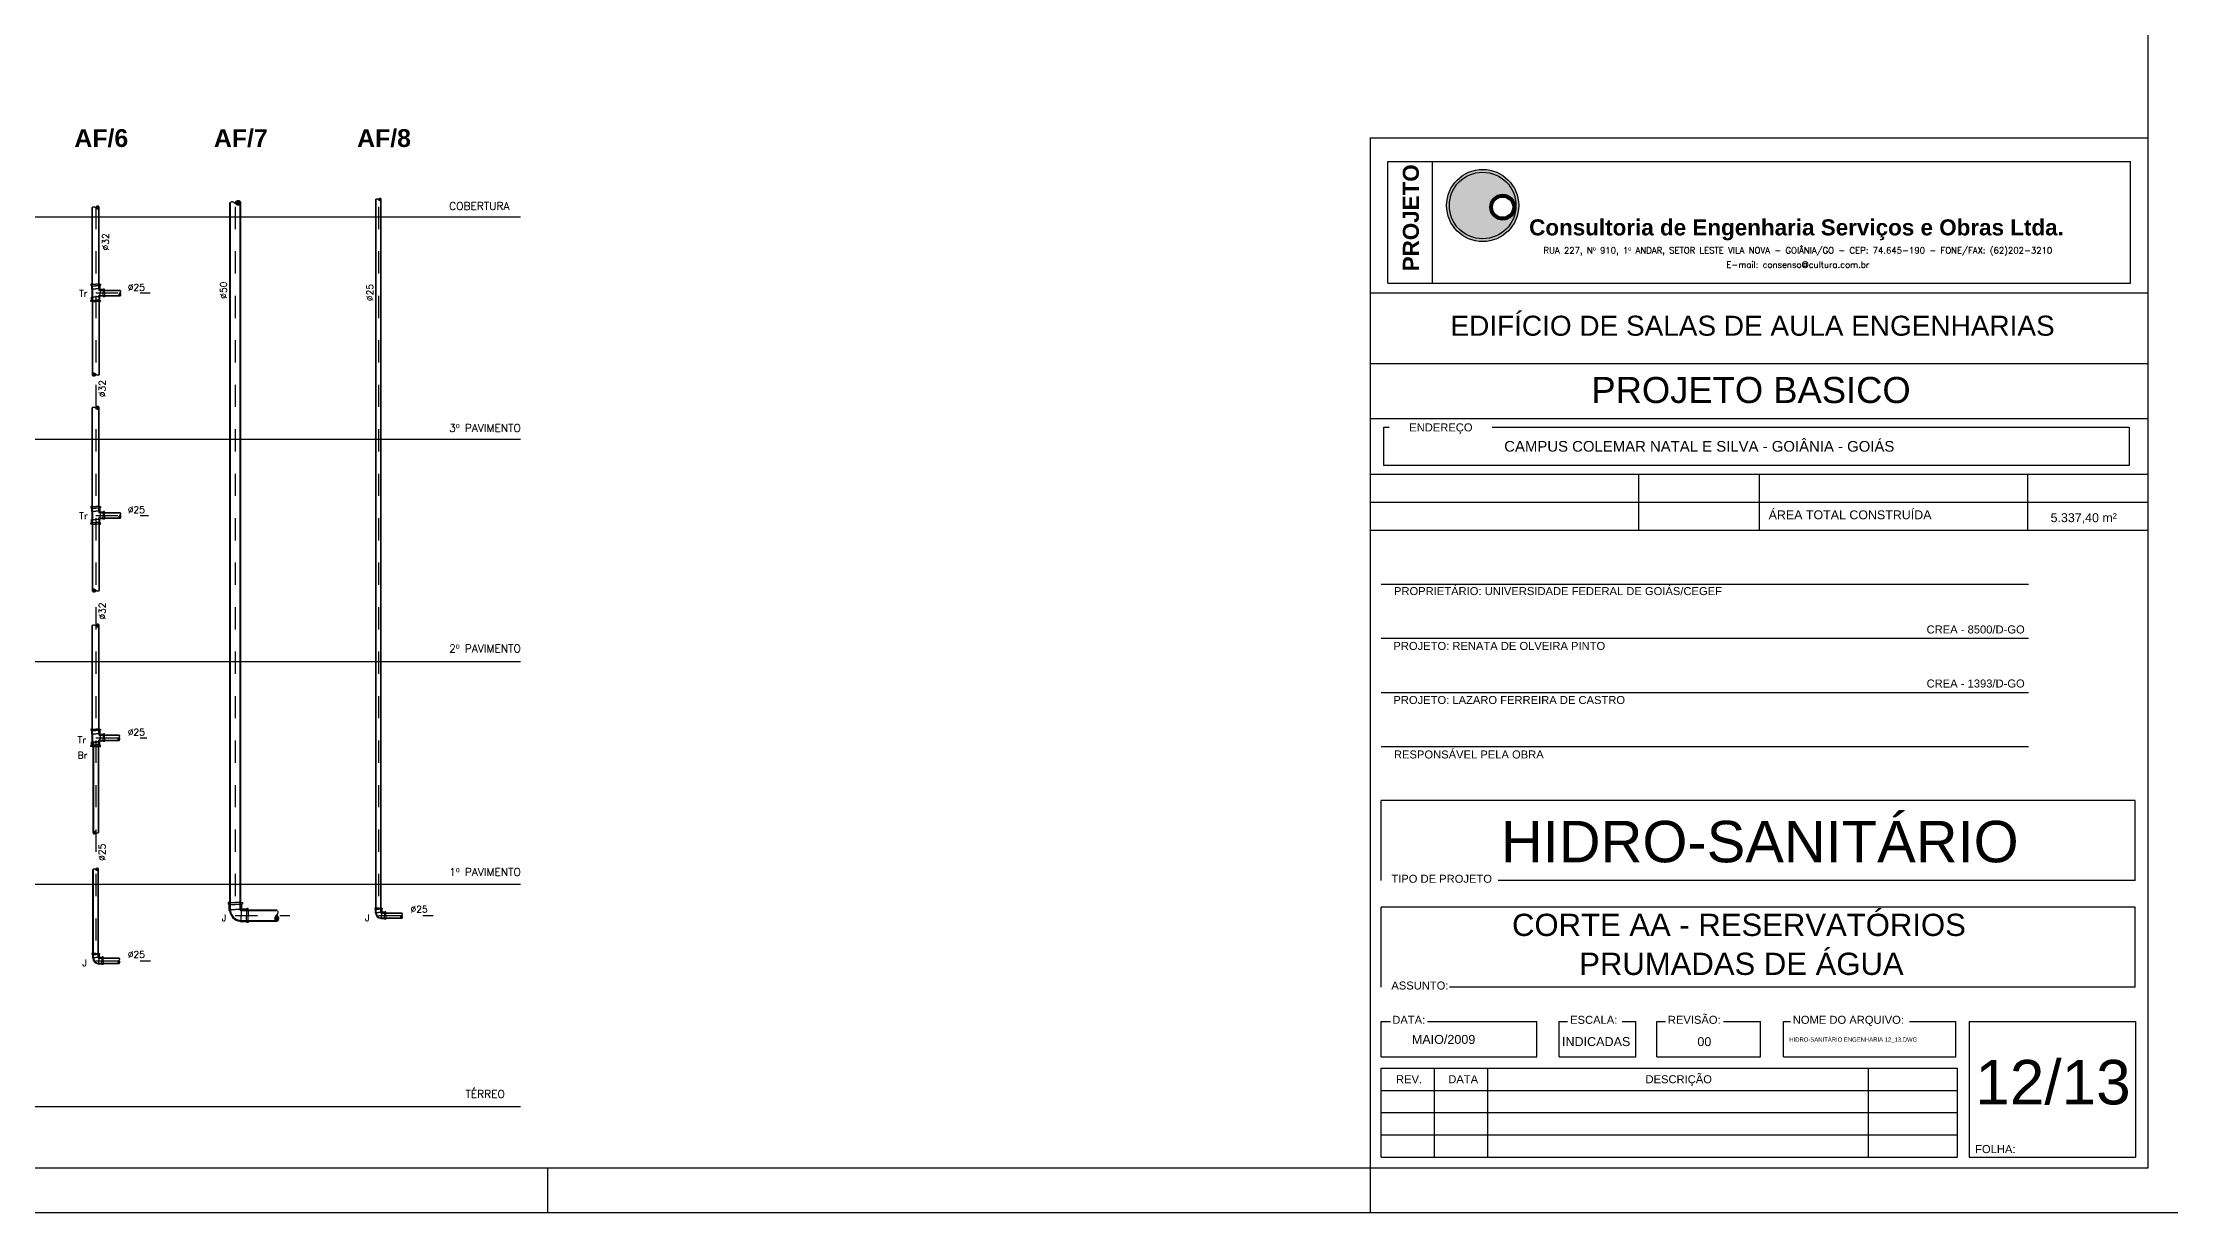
# Model space of a CAD drawing. Header units: millimetres. Extents: x -2485 to 3289, y -257 to 1952.
# Drawn here: x 23.57 to 33.14, y 0 to 5.26 of the extents above; entities that cross this region are included whole.
import ezdxf
from ezdxf.enums import TextEntityAlignment as Align

# ---------------------------------------------------------------- set-up
doc = ezdxf.new("R2010")
doc.units = ezdxf.units.MM
doc.header["$LTSCALE"] = 0.3
doc.linetypes.add('HID', pattern=[0.37, 0.07, -0.1, 0.03, -0.1, 0.07])
for name, color, linetype in [('AF', 4, 'Continuous'), ('AUX', 2, 'Continuous'), ('CAR_COLOR12', 20, 'Continuous'), ('CAR_TEXTO_01', 7, 'Continuous'), ('CAR_TEXTO_02', 2, 'Continuous'), ('CARIMBO', 4, 'Continuous'), ('TEX', 11, 'Continuous'), ('TEXTO', 3, 'Continuous'), ('TUB', 1, 'Continuous'), ('VISTAS', 1, 'Continuous')]:
    doc.layers.add(name, color=color, linetype=linetype)
doc.layers.add('IMPLANTAÇÃO  ÁGUA PLUVIAL', color=6, linetype='HID', lineweight=15)
doc.styles.add('ARIAL', font='ARIAL.TTF', dxfattribs={"height": 0.12})
doc.styles.add('CAIXA', font='swiss.ttf')
doc.styles.add('ROMANS', font='romans.shx', dxfattribs={"height": 0.03})
doc.styles.add('SANSSERIFBOLD', font='sasb____.pfb')

# ---------------------------------------------------------------- blocks, each defined once
blk = doc.blocks.new('j90a25')
at = {"layer": 'AF', "color": 3}
for p, q in [((0.0114, 0.0133), (0.0132, 0.015)), ((0.0142, 0.0108), (0.0125, 0.0108)), ((0.0277, 0.015), (0.0132, 0.015)), ((0.0142, 0.0125), (0.0332, 0.0125)), ((0.0142, 0.0125), (0.0142, 0.0108)), ((0.0142, 0.0108), (0.0142, 0)), ((0.0142, -0.0108), (0.0142, 0)), ((0.0277, 0.015), (0.0297, 0.017)), ((0.0277, 0.0125), (0.0277, 0)), ((0.0277, -0.0125), (0.0277, 0)), ((0.0332, 0.017), (0.0297, 0.017)), ((0.0332, 0.0125), (0.0332, 0.017)), ((0.0332, 0), (0.0332, 0.0125)), ((0.0332, 0), (0.0332, -0.0125)), ((-0.015, -0.0277), (-0.017, -0.0297)), ((-0.017, -0.0332), (-0.017, -0.0297)), ((-0.0125, -0.0332), (-0.017, -0.0332)), ((-0.0133, -0.0114), (-0.015, -0.0132)), ((-0.015, -0.0277), (-0.015, -0.0132)), ((-0.0125, -0.0142), (-0.0125, -0.0332)), ((-0.0125, -0.0142), (-0.0108, -0.0142)), ((-0.0125, -0.0277), (0, -0.0277)), ((0, -0.0332), (-0.0125, -0.0332)), ((-0.0108, -0.0142), (-0.0108, -0.0125)), ((-0.0108, -0.0142), (0, -0.0142)), ((0.0108, -0.0142), (0, -0.0142)), ((0.0125, -0.0277), (0, -0.0277)), ((0, -0.0332), (0.0125, -0.0332)), ((0.0142, -0.0108), (0.0108, -0.0108)), ((0.0108, -0.0142), (0.0108, -0.0108)), ((0.0125, -0.0142), (0.0108, -0.0142)), ((0.0125, -0.0142), (0.0125, -0.0332)), ((0.0125, -0.0332), (0.017, -0.0332)), ((0.0142, -0.0125), (0.0142, -0.0108)), ((0.0142, -0.0125), (0.0332, -0.0125)), ((0.0277, -0.015), (0.015, -0.015)), ((0.015, -0.0277), (0.015, -0.015)), ((0.015, -0.0277), (0.017, -0.0297)), ((0.017, -0.0332), (0.017, -0.0297)), ((0.0277, -0.015), (0.0297, -0.017)), ((0.0332, -0.017), (0.0297, -0.017)), ((0.0332, -0.0125), (0.0332, -0.017))]:
    blk.add_line(p, q, dxfattribs=at)
at = {"layer": 'AF', "color": 3, "const_width": 0.0005}
blk.add_lwpolyline([(0.0332, 0.017), (0.0332, 0.017), (0.0332, 0.017), (0.0332, 0.017)], dxfattribs=at)
blk.add_lwpolyline([(0.0332, 0.017), (0.0332, 0.017), (0.0332, 0.017), (0.0332, 0.017)], dxfattribs=at)
at = {"layer": 'AF', "color": 3}
for radius, start, end in [(0.0258, 92.33593, 177.66407), (0.0233, 90, 180)]:
    blk.add_arc((0.0125, -0.0125), radius, start, end, dxfattribs=at)
blk = doc.blocks.new('BA25')
at = {"layer": 'AF', "color": 7}
for p, q in [((-0.0038, -0.0051), (0.0017, 0.0004)), ((-0.0006, 0.0002), (-0.0011, -0.0004)), ((-0.0002, 0.0007), (-0.0006, 0.0002)), ((0.0002, 0.0011), (-0.0002, 0.0007)), ((0.0006, 0.0016), (0.0002, 0.0011)), ((0.0003, 0.0125), (0.0014, 0.0113)), ((0.0021, 0), (0.0005, 0.0015)), ((0.001, 0.0021), (0.0006, 0.0016)), ((0.0014, 0.0025), (0.001, 0.0021)), ((0.0014, 0.0113), (0.0022, 0.0103)), ((0.0017, 0.0029), (0.0014, 0.0025)), ((0.002, 0.0033), (0.0017, 0.0029)), ((0.0022, 0.0038), (0.002, 0.0033)), ((0.0033, -0.0014), (0.0021, 0)), ((0.0022, 0.0103), (0.0028, 0.0093)), ((0.0025, 0.0042), (0.0022, 0.0038)), ((0.0027, 0.0047), (0.0025, 0.0042)), ((0.0029, 0.0052), (0.0027, 0.0047)), ((0.0028, 0.0093), (0.0031, 0.0084)), ((0.0031, 0.0057), (0.0029, 0.0052)), ((0.0031, 0.0084), (0.0033, 0.0077)), ((0.0032, 0.0063), (0.0031, 0.0057)), ((0.0033, 0.0069), (0.0032, 0.0063)), ((0.0033, 0.0077), (0.0033, 0.0069)), ((-0.004, -0.0066), (-0.0041, -0.0072)), ((-0.0041, -0.0072), (-0.004, -0.0078)), ((-0.004, -0.0079), (0.0029, -0.001)), ((-0.0039, -0.0055), (-0.004, -0.0061)), ((-0.004, -0.0061), (-0.004, -0.0066)), ((-0.004, -0.0078), (-0.004, -0.0083)), ((-0.004, -0.0083), (-0.0039, -0.0089)), ((-0.0037, -0.005), (-0.0039, -0.0055)), ((-0.0039, -0.0089), (-0.0037, -0.0094)), ((-0.0036, -0.0045), (-0.0037, -0.005)), ((-0.0037, -0.0094), (-0.0035, -0.0099)), ((-0.0034, -0.004), (-0.0036, -0.0045)), ((-0.0035, -0.0099), (-0.0032, -0.0104)), ((-0.0034, -0.01), (0.004, -0.0025)), ((-0.0031, -0.0034), (-0.0034, -0.004)), ((-0.0032, -0.0104), (-0.0029, -0.0108)), ((-0.0029, -0.0029), (-0.0031, -0.0034)), ((-0.0026, -0.0024), (-0.0029, -0.0029)), ((-0.0029, -0.0108), (-0.0025, -0.0112)), ((-0.0022, -0.0019), (-0.0026, -0.0024)), ((-0.0025, -0.0112), (-0.0021, -0.0116)), ((-0.0023, -0.0114), (0.0048, -0.0044)), ((-0.0019, -0.0014), (-0.0022, -0.0019)), ((-0.0021, -0.0116), (-0.0017, -0.0119)), ((-0.0015, -0.0009), (-0.0019, -0.0014)), ((-0.0017, -0.0119), (-0.0012, -0.0121)), ((-0.0011, -0.0004), (-0.0015, -0.0009)), ((-0.0012, -0.0121), (-0.0007, -0.0123)), ((-0.0007, -0.0123), (-0.0002, -0.0124)), ((-0.0006, -0.0123), (0.0051, -0.0067)), ((-0.0002, -0.0124), (0.0003, -0.0125)), ((0.0003, -0.0125), (0.0007, -0.0125)), ((0.0007, -0.0125), (0.0012, -0.0124)), ((0.0012, -0.0124), (0.0016, -0.0123)), ((0.0016, -0.0123), (0.002, -0.0121)), ((0.002, -0.0121), (0.0024, -0.0119)), ((0.0024, -0.0119), (0.0028, -0.0117)), ((0.0028, -0.0117), (0.0032, -0.0114)), ((0.0032, -0.0114), (0.0035, -0.0111)), ((0.0041, -0.0027), (0.0033, -0.0014)), ((0.0035, -0.0111), (0.0037, -0.0108)), ((0.0037, -0.0108), (0.004, -0.0105)), ((0.004, -0.0105), (0.0042, -0.0102)), ((0.0047, -0.0039), (0.0041, -0.0027)), ((0.0042, -0.0102), (0.0044, -0.0098)), ((0.0044, -0.0098), (0.0046, -0.0093)), ((0.0046, -0.0093), (0.0048, -0.0088)), ((0.005, -0.0049), (0.0047, -0.0039)), ((0.0048, -0.0088), (0.0049, -0.0082)), ((0.0049, -0.0082), (0.005, -0.0075)), ((0.0051, -0.0059), (0.005, -0.0049)), ((0.005, -0.0075), (0.0051, -0.0068)), ((0.0051, -0.0068), (0.0051, -0.0059))]:
    blk.add_line(p, q, dxfattribs=at)
blk = doc.blocks.new('ba25t')
at = {"layer": 'AF', "color": 3}
for p, q in [((0, 0.0125), (0.0883, 0.0125)), ((0, 0.0108), (0.0883, 0.0108)), ((0, -0.0108), (0.0883, -0.0108)), ((0, -0.0125), (0.0883, -0.0125))]:
    blk.add_line(p, q, dxfattribs=at)
at = {"layer": 'AF'}
blk.add_blockref('BA25', (0.0883, 0), dxfattribs=at)
blk = doc.blocks.new('25')
at = {"layer": 'TEX', "color": 9, "style": 'ROMANS'}
blk.add_text('%%c25', height=0.03, dxfattribs=at).set_placement((0, 0))
blk = doc.blocks.new('t32x25')
at = {"layer": 'AF', "color": 3}
for p, q in [((-0.0215, 0.0391), (-0.0215, 0.0344)), ((-0.016, 0.0391), (-0.0215, 0.0391)), ((-0.019, 0.0319), (-0.0215, 0.0344)), ((-0.019, 0.0319), (-0.019, 0.019)), ((-0.0168, 0.0168), (-0.019, 0.019)), ((-0.0168, -0.0168), (-0.0168, 0.0168)), ((-0.0168, 0.0139), (-0.0168, 0)), ((-0.016, 0.0181), (-0.016, 0.0391)), ((-0.016, 0.0391), (0, 0.0391)), ((-0.016, 0.0319), (0, 0.0319)), ((-0.016, 0.0181), (-0.0139, 0.0181)), ((-0.0139, 0.0181), (-0.0139, -0.0181)), ((-0.0139, 0.0181), (0, 0.0181)), ((0.016, 0.0391), (0, 0.0391)), ((0.016, 0.0319), (0, 0.0319)), ((0.0139, 0.0181), (0, 0.0181)), ((0.0139, 0.0181), (0.0139, 0.0108)), ((0.016, 0.0181), (0.0139, 0.0181)), ((0.0201, 0.0108), (0.0139, 0.0108)), ((0.016, 0.0391), (0.0215, 0.0391)), ((0.016, 0.0181), (0.016, 0.0391)), ((0.019, 0.0319), (0.0215, 0.0344)), ((0.019, 0.0319), (0.019, 0.015)), ((0.0336, 0.015), (0.019, 0.015)), ((0.0201, 0.0125), (0.0201, 0)), ((0.0201, 0.0125), (0.0391, 0.0125)), ((0.0215, 0.0391), (0.0215, 0.0344)), ((0.0336, 0.015), (0.0356, 0.017)), ((0.0336, 0.0125), (0.0336, 0)), ((0.0391, 0.017), (0.0356, 0.017)), ((0.0391, 0.0125), (0.0391, 0.017)), ((0.0391, 0), (0.0391, 0.0125)), ((-0.019, -0.0319), (-0.0215, -0.0344)), ((-0.0215, -0.0391), (-0.0215, -0.0344)), ((-0.016, -0.0391), (-0.0215, -0.0391)), ((-0.0168, -0.0168), (-0.019, -0.019)), ((-0.019, -0.0319), (-0.019, -0.019)), ((-0.016, -0.0181), (-0.016, -0.0391)), ((-0.016, -0.0181), (-0.0139, -0.0181)), ((-0.016, -0.0319), (0, -0.0319)), ((-0.016, -0.0391), (0, -0.0391)), ((-0.0139, -0.0181), (0, -0.0181)), ((0.0139, -0.0181), (0, -0.0181)), ((0.016, -0.0319), (0, -0.0319)), ((0.016, -0.0391), (0, -0.0391)), ((0.0201, -0.0108), (0.0139, -0.0108)), ((0.0139, -0.0181), (0.0139, -0.0108)), ((0.016, -0.0181), (0.0139, -0.0181)), ((0.016, -0.0181), (0.016, -0.0391)), ((0.016, -0.0391), (0.0215, -0.0391)), ((0.0336, -0.015), (0.019, -0.015)), ((0.019, -0.0319), (0.019, -0.015)), ((0.019, -0.0319), (0.0215, -0.0344)), ((0.0201, -0.0125), (0.0201, 0)), ((0.0201, -0.0125), (0.0391, -0.0125)), ((0.0215, -0.0391), (0.0215, -0.0344)), ((0.0336, -0.0125), (0.0336, 0)), ((0.0336, -0.015), (0.0356, -0.017)), ((0.0391, -0.017), (0.0356, -0.017)), ((0.0391, 0), (0.0391, -0.0125)), ((0.0391, -0.0125), (0.0391, -0.017))]:
    blk.add_line(p, q, dxfattribs=at)
blk = doc.blocks.new('BR32X25')
at = {"layer": 'AF', "color": 3}
for p, q in [((0, 0.0108), (0, 0.016)), ((0.021, 0.016), (0, 0.016)), ((0, 0.0125), (0, 0)), ((0.0017, 0.0108), (0, 0.0108)), ((0, -0.0125), (0, 0)), ((0.0017, 0.0125), (0.0017, 0)), ((0.0017, 0.0125), (0.021, 0.0125)), ((0.0017, -0.0125), (0.0017, 0)), ((0.021, 0), (0.021, 0.016)), ((0.021, 0), (0.021, -0.016)), ((0, -0.0108), (0, -0.016)), ((0.0017, -0.0108), (0, -0.0108)), ((0.021, -0.016), (0, -0.016)), ((0.0017, -0.0125), (0.021, -0.0125))]:
    blk.add_line(p, q, dxfattribs=at)
blk = doc.blocks.new('32')
at = {"layer": 'TEX', "color": 9, "style": 'ROMANS'}
blk.add_text('%%c32', height=0.03, dxfattribs=at).set_placement((0, 0))
blk = doc.blocks.new('J90A50')
at = {"layer": 'AF', "color": 3}
for p, q in [((0.0239, 0.0285), (0.0208, 0.0254)), ((0.0497, 0.0285), (0.0239, 0.0285)), ((0.0267, 0.025), (0.058, 0.025)), ((0.0267, 0.025), (0.0267, 0)), ((0.0497, 0.0285), (0.0528, 0.0317)), ((0.0497, 0.025), (0.0497, 0)), ((0.0497, -0.025), (0.0497, 0)), ((0.058, 0.0317), (0.0528, 0.0317)), ((0.058, 0.025), (0.058, 0.0317)), ((0.058, 0.025), (0.058, 0)), ((0.058, -0.025), (0.058, 0)), ((-0.0285, -0.0497), (-0.0317, -0.0528)), ((-0.0317, -0.058), (-0.0317, -0.0528)), ((-0.025, -0.058), (-0.0317, -0.058)), ((-0.0285, -0.0239), (-0.0254, -0.0208)), ((-0.0285, -0.0497), (-0.0285, -0.0239)), ((-0.025, -0.0267), (-0.025, -0.058)), ((-0.025, -0.0267), (0, -0.0267)), ((-0.025, -0.0497), (0, -0.0497)), ((-0.025, -0.058), (0, -0.058)), ((0.025, -0.0267), (0, -0.0267)), ((0.025, -0.0497), (0, -0.0497)), ((0.025, -0.058), (0, -0.058)), ((0.0222, -0.0267), (0.0222, -0.0222)), ((0.0267, -0.0222), (0.0222, -0.0222)), ((0.025, -0.0267), (0.025, -0.058)), ((0.025, -0.058), (0.0317, -0.058)), ((0.0267, -0.025), (0.0267, 0)), ((0.0267, -0.025), (0.058, -0.025)), ((0.0497, -0.0285), (0.0285, -0.0285)), ((0.0285, -0.0497), (0.0285, -0.0285)), ((0.0285, -0.0497), (0.0317, -0.0528)), ((0.0317, -0.058), (0.0317, -0.0528)), ((0.0497, -0.0285), (0.0528, -0.0317)), ((0.058, -0.0317), (0.0528, -0.0317)), ((0.058, -0.025), (0.058, -0.0317))]:
    blk.add_line(p, q, dxfattribs=at)
for radius, start, end in [(0.0524, 96.43161, 173.56839), (0.0489, 90, 180)]:
    blk.add_arc((0.0267, -0.0267), radius, start, end, dxfattribs=at)
blk = doc.blocks.new('50')
at = {"layer": 'TEX', "color": 9, "style": 'ROMANS'}
blk.add_text('%%c50', height=0.03, dxfattribs=at).set_placement((0, 0))
blk = doc.blocks.new('BA32')
at = {"layer": 'AF', "color": 7}
for p, q in [((-0.0053, -0.0071), (0.0021, 0.0003)), ((-0.0012, 0.0002), (-0.0017, -0.0005)), ((-0.0006, 0.0008), (-0.0012, 0.0002)), ((-0.0001, 0.0015), (-0.0006, 0.0008)), ((0.0004, 0.0021), (-0.0001, 0.0015)), ((0, 0.016), (0.0014, 0.0145)), ((0.0024, 0), (0.0003, 0.002)), ((0.0009, 0.0027), (0.0004, 0.0021)), ((0.0014, 0.0032), (0.0009, 0.0027)), ((0.0014, 0.0145), (0.0025, 0.0132)), ((0.0018, 0.0037), (0.0014, 0.0032)), ((0.0022, 0.0043), (0.0018, 0.0037)), ((0.0025, 0.0048), (0.0022, 0.0043)), ((0.0039, -0.0018), (0.0024, 0)), ((0.0025, 0.0132), (0.0032, 0.0119)), ((0.0028, 0.0054), (0.0025, 0.0048)), ((0.0031, 0.006), (0.0028, 0.0054)), ((0.0033, 0.0066), (0.0031, 0.006)), ((0.0032, 0.0119), (0.0036, 0.0108)), ((0.0036, 0.0073), (0.0033, 0.0066)), ((0.0036, 0.0108), (0.0038, 0.0098)), ((0.0037, 0.008), (0.0036, 0.0073)), ((0.0039, 0.0089), (0.0037, 0.008)), ((0.0038, 0.0098), (0.0039, 0.0089)), ((-0.0054, -0.0078), (-0.0055, -0.0085)), ((-0.0055, -0.0085), (-0.0055, -0.0092)), ((-0.0055, -0.0092), (-0.0055, -0.0099)), ((-0.0055, -0.0099), (-0.0054, -0.0107)), ((-0.0054, -0.0106), (0.0036, -0.0015)), ((-0.0053, -0.0071), (-0.0054, -0.0078)), ((-0.0054, -0.0107), (-0.0053, -0.0114)), ((-0.0051, -0.0064), (-0.0053, -0.0071)), ((-0.0053, -0.0114), (-0.0051, -0.012)), ((-0.0049, -0.0057), (-0.0051, -0.0064)), ((-0.0051, -0.012), (-0.0048, -0.0127)), ((-0.0047, -0.0051), (-0.0049, -0.0057)), ((-0.0048, -0.0127), (-0.0045, -0.0133)), ((-0.0044, -0.0044), (-0.0047, -0.0051)), ((-0.0046, -0.0131), (0.005, -0.0035)), ((-0.0045, -0.0133), (-0.0041, -0.0139)), ((-0.004, -0.0038), (-0.0044, -0.0044)), ((-0.0041, -0.0139), (-0.0036, -0.0144)), ((-0.0036, -0.0031), (-0.004, -0.0038)), ((-0.0032, -0.0024), (-0.0036, -0.0031)), ((-0.0036, -0.0144), (-0.003, -0.0148)), ((-0.0027, -0.0018), (-0.0032, -0.0024)), ((-0.003, -0.0148), (0.0059, -0.0059)), ((-0.003, -0.0148), (-0.0025, -0.0152)), ((-0.0022, -0.0011), (-0.0027, -0.0018)), ((-0.0025, -0.0152), (-0.0019, -0.0155)), ((-0.0017, -0.0005), (-0.0022, -0.0011)), ((-0.0019, -0.0155), (-0.0012, -0.0158)), ((-0.0012, -0.0158), (-0.0006, -0.0159)), ((-0.0007, -0.0159), (0.0061, -0.0091)), ((-0.0006, -0.0159), (0, -0.016)), ((0, -0.016), (0.0006, -0.016)), ((0.0006, -0.016), (0.0012, -0.0159)), ((0.0012, -0.0159), (0.0017, -0.0158)), ((0.0017, -0.0158), (0.0023, -0.0155)), ((0.0023, -0.0155), (0.0028, -0.0153)), ((0.0028, -0.0153), (0.0032, -0.015)), ((0.0032, -0.015), (0.0037, -0.0146)), ((0.0037, -0.0146), (0.0041, -0.0143)), ((0.0049, -0.0035), (0.0039, -0.0018)), ((0.0041, -0.0143), (0.0044, -0.0139)), ((0.0044, -0.0139), (0.0048, -0.0135)), ((0.0048, -0.0135), (0.0051, -0.013)), ((0.0056, -0.005), (0.0049, -0.0035)), ((0.0051, -0.013), (0.0053, -0.0125)), ((0.0053, -0.0125), (0.0055, -0.0119)), ((0.0055, -0.0119), (0.0057, -0.0113)), ((0.006, -0.0063), (0.0056, -0.005)), ((0.0057, -0.0113), (0.0059, -0.0105)), ((0.0059, -0.0105), (0.006, -0.0096)), ((0.0061, -0.0076), (0.006, -0.0063)), ((0.006, -0.0096), (0.0061, -0.0087)), ((0.0061, -0.0087), (0.0061, -0.0076))]:
    blk.add_line(p, q, dxfattribs=at)
blk = doc.blocks.new('ta25t')
at = {"layer": 'AF', "color": 3}
for p, q in [((0, 0.0125), (0.0883, 0.0125)), ((0, 0.0108), (0.0883, 0.0108)), ((0, -0.0108), (0.0883, -0.0108)), ((0, -0.0125), (0.0883, -0.0125))]:
    blk.add_line(p, q, dxfattribs=at)
at = {"layer": 'AF'}
blk.add_blockref('BA25', (0.0883, 0), dxfattribs=at)
blk = doc.blocks.new('BA50')
at = {"layer": 'AF', "color": 7}
for p, q in [((-0.0083, -0.0112), (0.0032, 0.0004)), ((-0.0018, 0.0003), (-0.0027, -0.0007)), ((-0.0009, 0.0013), (-0.0018, 0.0003)), ((-0.0001, 0.0023), (-0.0009, 0.0013)), ((0.0007, 0.0032), (-0.0001, 0.0023)), ((0, 0.025), (0.0023, 0.0227)), ((0.0037, 0), (0.0005, 0.0031)), ((0.0015, 0.0041), (0.0007, 0.0032)), ((0.0022, 0.005), (0.0015, 0.0041)), ((0.0028, 0.0059), (0.0022, 0.005)), ((0.0023, 0.0227), (0.0039, 0.0206)), ((0.0034, 0.0067), (0.0028, 0.0059)), ((0.0039, 0.0075), (0.0034, 0.0067)), ((0.006, -0.0028), (0.0037, 0)), ((0.0039, 0.0206), (0.005, 0.0186)), ((0.0044, 0.0084), (0.0039, 0.0075)), ((0.0048, 0.0093), (0.0044, 0.0084)), ((0.0052, 0.0103), (0.0048, 0.0093)), ((0.005, 0.0186), (0.0057, 0.0169)), ((0.0056, 0.0114), (0.0052, 0.0103)), ((0.0059, 0.0126), (0.0056, 0.0114)), ((0.0057, 0.0169), (0.006, 0.0153)), ((0.006, 0.0139), (0.0059, 0.0126)), ((0.006, 0.0153), (0.006, 0.0139)), ((-0.0086, -0.0133), (-0.0087, -0.0144)), ((-0.0087, -0.0144), (-0.0086, -0.0155)), ((-0.0085, -0.0121), (-0.0086, -0.0133)), ((-0.0086, -0.0155), (-0.0085, -0.0166)), ((-0.0085, -0.0166), (0.0057, -0.0024)), ((-0.0083, -0.0111), (-0.0085, -0.0121)), ((-0.0085, -0.0166), (-0.0083, -0.0177)), ((-0.008, -0.01), (-0.0083, -0.0111)), ((-0.0083, -0.0177), (-0.008, -0.0188)), ((-0.0077, -0.0089), (-0.008, -0.01)), ((-0.008, -0.0188), (-0.0075, -0.0198)), ((-0.0073, -0.0079), (-0.0077, -0.0089)), ((-0.0075, -0.0198), (-0.007, -0.0208)), ((-0.0068, -0.0069), (-0.0073, -0.0079)), ((-0.0072, -0.0204), (0.0077, -0.0055)), ((-0.007, -0.0208), (-0.0063, -0.0216)), ((-0.0063, -0.0059), (-0.0068, -0.0069)), ((-0.0057, -0.0048), (-0.0063, -0.0059)), ((-0.0063, -0.0216), (-0.0056, -0.0224)), ((-0.005, -0.0038), (-0.0057, -0.0048)), ((-0.0056, -0.0224), (-0.0048, -0.0231)), ((-0.0043, -0.0028), (-0.005, -0.0038)), ((-0.0048, -0.0231), (-0.0039, -0.0237)), ((-0.0047, -0.0232), (0.0092, -0.0093)), ((-0.0035, -0.0017), (-0.0043, -0.0028)), ((-0.0039, -0.0237), (-0.0029, -0.0242)), ((-0.0027, -0.0007), (-0.0035, -0.0017)), ((-0.0029, -0.0242), (-0.0019, -0.0246)), ((-0.0019, -0.0246), (-0.001, -0.0249)), ((-0.0011, -0.0248), (0.0095, -0.0142)), ((-0.001, -0.0249), (0, -0.025)), ((0, -0.025), (0.0009, -0.025)), ((0.0009, -0.025), (0.0018, -0.0249)), ((0.0018, -0.0249), (0.0027, -0.0246)), ((0.0027, -0.0246), (0.0035, -0.0243)), ((0.0035, -0.0243), (0.0043, -0.0239)), ((0.0043, -0.0239), (0.0051, -0.0234)), ((0.0051, -0.0234), (0.0058, -0.0229)), ((0.0058, -0.0229), (0.0064, -0.0223)), ((0.0077, -0.0054), (0.006, -0.0028)), ((0.0064, -0.0223), (0.0069, -0.0217)), ((0.0069, -0.0217), (0.0075, -0.021)), ((0.0075, -0.021), (0.0079, -0.0203)), ((0.0088, -0.0078), (0.0077, -0.0054)), ((0.0079, -0.0203), (0.0083, -0.0195)), ((0.0083, -0.0195), (0.0087, -0.0186)), ((0.0087, -0.0186), (0.009, -0.0176)), ((0.0094, -0.0099), (0.0088, -0.0078)), ((0.009, -0.0176), (0.0092, -0.0164)), ((0.0092, -0.0164), (0.0094, -0.0151)), ((0.0096, -0.0118), (0.0094, -0.0099)), ((0.0094, -0.0151), (0.0096, -0.0135)), ((0.0096, -0.0135), (0.0096, -0.0118))]:
    blk.add_line(p, q, dxfattribs=at)
blk = doc.blocks.new('ta50t')
at = {"layer": 'AF', "color": 3, "linetype": 'Continuous'}
for p, q in [((0, 0.025), (0.1591, 0.025)), ((0, 0.022), (0.1591, 0.022)), ((0, -0.022), (0.1591, -0.022)), ((0, -0.025), (0.1591, -0.025))]:
    blk.add_line(p, q, dxfattribs=at)
at = {"layer": 'AF'}
blk.add_blockref('BA50', (0.1591, 0), dxfattribs=at)

msp = doc.modelspace()

# ---------------------------------------------------------------- hatches: boundary and pattern name
at = {"layer": 'CAR_COLOR12'}
h = msp.add_hatch(color=256, dxfattribs=at)
h.paths.add_polyline_path([(29.896466, 4.528152, 1), (30.196149, 4.528152, 1)])
h.paths.add_polyline_path([(30.193994, 4.520659, 1), (30.078144, 4.520659, 1)], flags=16)
h = msp.add_hatch(color=256, dxfattribs=at)
h.paths.add_polyline_path([(29.896466, 4.528152, 1), (30.196149, 4.528152, 1)])
h.paths.add_polyline_path([(30.193994, 4.520659, 1), (30.078144, 4.520659, 1)], flags=16)
at = {"layer": 'CAR_TEXTO_01'}
h = msp.add_hatch(color=256, dxfattribs=at)
h.paths.add_polyline_path([(30.208428, 4.528152, 1.00000074), (29.884187, 4.528152, 1.00000074)])
h.paths.add_polyline_path([(30.196149, 4.528152, 1), (29.896466, 4.528152, 1)], flags=16)
h = msp.add_hatch(color=256, dxfattribs=at)
h.paths.add_polyline_path([(30.208428, 4.528152, 1.00000074), (29.884187, 4.528152, 1.00000074)])
h.paths.add_polyline_path([(30.196149, 4.528152, 1), (29.896466, 4.528152, 1)], flags=16)
h = msp.add_hatch(color=256, dxfattribs=at)
h.paths.add_polyline_path([(30.193994, 4.520659, 1), (30.078144, 4.520659, 1)])
h.paths.add_polyline_path([(30.181715, 4.520659, -1), (30.090423, 4.520659, -1)], flags=16)
h = msp.add_hatch(color=256, dxfattribs=at)
h.paths.add_polyline_path([(30.193994, 4.520659, 1), (30.078144, 4.520659, 1)])
h.paths.add_polyline_path([(30.181715, 4.520659, -1), (30.090423, 4.520659, -1)], flags=16)

# ---------------------------------------------------------------- linework, layer by layer
at = {"color": 12, "linetype": 'Continuous'}
for p, q in [((33.04, 0.2), (33.04, 11.48)), ((17.12, 0.2), (33.04, 0.2))]:
    msp.add_line(p, q, dxfattribs=at)
at = {"color": 3}
for p, q in [((23.791556, 4.15295), (23.791556, 4.519031)), ((23.793656, 4.15295), (23.793656, 4.519031)), ((23.821456, 4.15295), (23.821456, 4.519031)), ((23.823556, 4.15295), (23.823556, 4.519031)), ((23.791556, 4.11675), (23.791556, 3.768224)), ((23.793656, 4.11675), (23.793656, 3.768224)), ((23.821456, 4.11675), (23.821456, 3.768224)), ((23.823556, 4.11675), (23.823556, 3.768224)), ((23.791556, 3.15295), (23.791556, 3.618175)), ((23.793656, 3.15295), (23.793656, 3.618175)), ((23.821456, 3.15295), (23.821456, 3.618175)), ((23.823556, 3.15295), (23.823556, 3.618175)), ((23.791556, 3.11675), (23.791556, 2.796948)), ((23.793656, 3.11675), (23.793656, 2.796948)), ((23.821456, 3.11675), (23.821456, 2.796948)), ((23.823556, 3.11675), (23.823556, 2.796948)), ((23.791556, 2.15295), (23.791556, 2.638837)), ((23.793656, 2.15295), (23.793656, 2.638837)), ((23.821456, 2.15295), (23.821456, 2.638837)), ((23.823556, 2.15295), (23.823556, 2.638837))]:
    msp.add_line(p, q, dxfattribs=at)
at = {"color": 5, "linetype": 'Continuous'}
for p, q in [((25.84, 0.2), (25.84, 0)), ((29.54, 0.2), (29.54, 0))]:
    msp.add_line(p, q, dxfattribs=at)
at = {"color": 4, "linetype": 'Continuous'}
msp.add_line((16.62, 0), (33.24, 0), dxfattribs=at)
at = {"layer": 'AF', "color": 3, "linetype": 'Continuous'}
for p, q in [((24.410233, 1.362011), (24.410233, 4.539442)), ((24.413233, 1.362011), (24.413233, 4.539442)), ((24.457233, 1.362011), (24.457233, 4.539442)), ((24.460233, 1.362011), (24.460233, 4.539442))]:
    msp.add_line(p, q, dxfattribs=at)
at = {"layer": 'AF', "color": 3}
for p, q in [((25.066928, 1.349545), (25.066928, 4.555181)), ((25.068628, 1.349545), (25.068628, 4.555181)), ((25.090228, 1.349545), (25.090228, 4.555181)), ((25.091928, 1.349545), (25.091928, 4.555181)), ((23.795056, 2.11505), (23.795056, 1.708132)), ((23.796756, 2.11505), (23.796756, 1.708132)), ((23.818356, 2.11505), (23.818356, 1.708132)), ((23.820056, 2.11505), (23.820056, 1.708132)), ((23.795056, 1.146155), (23.795056, 1.542564)), ((23.796756, 1.146155), (23.796756, 1.542564)), ((23.818356, 1.146155), (23.818356, 1.542564)), ((23.820056, 1.146155), (23.820056, 1.542564))]:
    msp.add_line(p, q, dxfattribs=at)
at = {"layer": 'AUX', "color": 12, "linetype": 'Continuous'}
msp.add_line((29.53998, 0.2), (33.04, 0.2), dxfattribs=at)
at = {"layer": 'CAR_TEXTO_01'}
for p, q in [((29.54, 4.832666), (29.54, 0.2)), ((29.54, 4.832666), (33.04, 4.832666)), ((29.62, 4.178351), (29.62, 4.725587)), ((29.62, 4.178351), (29.62, 4.725587)), ((29.62, 4.725587), (32.96, 4.725587)), ((29.62, 4.725587), (32.96, 4.725587)), ((29.82, 4.178351), (29.82, 4.725587)), ((29.82, 4.178351), (29.82, 4.725587)), ((32.96, 4.178351), (32.96, 4.725587)), ((32.96, 4.178351), (32.96, 4.725587)), ((29.54, 4.135275), (33.04, 4.135275)), ((29.62, 4.178351), (32.96, 4.178351)), ((29.62, 4.178351), (32.96, 4.178351)), ((29.54, 3.817), (33.04, 3.817)), ((29.54, 3.570963), (33.04, 3.570963)), ((29.54, 3.319355), (33.04, 3.319355)), ((30.747389, 3.319355), (30.747389, 3.068035)), ((31.29, 3.319355), (31.29, 3.068035)), ((32.497389, 3.319355), (32.497389, 3.068035)), ((29.54, 3.193695), (33.04, 3.193695)), ((29.54, 3.068035), (33.04, 3.068035)), ((29.59, 2.824947), (32.50191, 2.824947)), ((29.590005, 2.581858), (32.501915, 2.581858)), ((29.59, 2.338769), (32.50191, 2.338769)), ((29.59, 2.09568), (32.50191, 2.09568)), ((29.59, 1.492592), (29.59, 1.852592)), ((32.981283, 1.852592), (29.59, 1.852592)), ((32.981283, 1.492592), (32.981283, 1.852592)), ((32.981283, 1.492592), (30.115351, 1.492592)), ((29.59, 1.012418), (29.59, 1.372418)), ((32.981283, 1.372418), (29.59, 1.372418)), ((32.981283, 1.012418), (32.981283, 1.372418)), ((32.981283, 1.012418), (29.896789, 1.012418)), ((29.59, 0.698996), (29.59, 0.858996)), ((29.59, 0.858996), (29.631301, 0.858996)), ((29.797823, 0.858996), (30.29, 0.858996)), ((30.29, 0.698996), (30.29, 0.858996)), ((30.39, 0.858996), (30.428205, 0.858996)), ((30.39, 0.698996), (30.39, 0.858996)), ((30.674089, 0.858996), (30.735384, 0.858996)), ((30.735384, 0.698996), (30.735384, 0.858996)), ((30.829565, 0.858996), (30.868546, 0.858996)), ((30.829565, 0.698996), (30.829565, 0.858996)), ((31.129009, 0.858996), (31.296402, 0.858996)), ((31.296402, 0.698996), (31.296402, 0.858996)), ((31.399805, 0.858996), (31.430685, 0.858996)), ((31.399805, 0.698996), (31.399805, 0.858996)), ((31.966365, 0.858996), (32.174708, 0.858996)), ((32.174708, 0.698996), (32.174708, 0.858996)), ((32.233906, 0.858996), (32.983379, 0.858996)), ((32.233906, 0.858996), (32.233906, 0.248996)), ((32.983379, 0.858996), (32.983379, 0.248996)), ((29.59, 0.698996), (30.29, 0.698996)), ((30.39, 0.698996), (30.735384, 0.698996)), ((30.829565, 0.698996), (31.296402, 0.698996)), ((31.399805, 0.698996), (32.174708, 0.698996)), ((29.59, 0.648996), (32.180526, 0.648996)), ((29.59, 0.248996), (29.59, 0.648996)), ((29.83, 0.248996), (29.83, 0.648996)), ((30.07, 0.248996), (30.07, 0.648996)), ((31.780526, 0.648996), (31.780526, 0.248996)), ((32.180526, 0.648996), (32.180526, 0.248996)), ((29.59, 0.548996), (32.180526, 0.548996)), ((29.59, 0.448996), (32.180526, 0.448996)), ((29.59, 0.348996), (32.180526, 0.348996)), ((29.59, 0.248996), (32.180526, 0.248996)), ((32.233906, 0.248996), (32.983379, 0.248996))]:
    msp.add_line(p, q, dxfattribs=at)
msp.add_lwpolyline([(30.088722, 3.531501), (32.954689, 3.531501), (32.954689, 3.358817), (29.600959, 3.358817), (29.600959, 3.531501), (29.625501, 3.531501)], dxfattribs=at)
for centre, radius in [((30.046307, 4.528152), 0.16212), ((30.046307, 4.528152), 0.16212), ((30.046307, 4.528152), 0.149841), ((30.046307, 4.528152), 0.149841), ((30.136069, 4.520659), 0.057925), ((30.136069, 4.520659), 0.057925), ((30.136069, 4.520659), 0.057925), ((30.136069, 4.520659), 0.057925), ((30.136069, 4.520659), 0.045646), ((30.136069, 4.520659), 0.045646)]:
    msp.add_circle(centre, radius, dxfattribs=at)
at = {"layer": 'TEX', "linetype": 'Continuous'}
for p, q in [((19.832103, 4.476935), (25.717926, 4.476935)), ((19.832103, 3.476935), (25.717926, 3.476935)), ((19.832103, 2.476935), (25.717926, 2.476935)), ((19.832103, 1.476935), (25.717926, 1.476935)), ((19.832103, 0.476935), (25.717926, 0.476935))]:
    msp.add_line(p, q, dxfattribs=at)
at = {"layer": 'TEX', "color": 5, "linetype": 'Continuous'}
msp.add_line((29.54, 0.2), (29.54, 0), dxfattribs=at)
at = {"layer": 'TUB', "linetype": 'HID'}
for p, q in [((23.807556, 4.522151), (23.807556, 1.131955)), ((24.435233, 4.522151), (24.435233, 1.335345)), ((25.079428, 4.522151), (25.079428, 1.335345)), ((23.807556, 4.13485), (24.051677, 4.13485)), ((23.807556, 3.13485), (24.044441, 3.13485)), ((23.807556, 2.13485), (24.037413, 2.13485)), ((24.435233, 1.335345), (24.681311, 1.335345)), ((25.079428, 1.335345), (25.325505, 1.335345)), ((23.807556, 1.131955), (24.053633, 1.131955))]:
    msp.add_line(p, q, dxfattribs=at)

# ---------------------------------------------------------------- block references
at = {"layer": 'AF'}
for name, p, rotation in [('BA32', (23.807556, 4.519031), 90), ('BA50', (24.435233, 4.539442), 90.00000000003497), ('BA25', (25.079428, 4.555181), 90), ('BA32', (23.807556, 3.768224), 270), ('BA32', (23.807556, 3.618175), 90), ('BA32', (23.807556, 2.796948), 270), ('BA32', (23.807556, 2.638837), 90), ('BA25', (23.807556, 1.708132), 270), ('BA25', (23.807556, 1.542564), 90)]:
    msp.add_blockref(name, p, dxfattribs=dict(at, rotation=rotation))
at = {"layer": 'IMPLANTAÇÃO  ÁGUA PLUVIAL', "linetype": 'HID'}
for name, p in [('t32x25', (23.807556, 4.13485)), ('ta25t', (23.827656, 4.13485)), ('t32x25', (23.807556, 3.13485)), ('ta25t', (23.827656, 3.13485)), ('ta50t', (24.4619, 1.335345))]:
    msp.add_blockref(name, p, dxfattribs=at)
at = {"layer": 'TEXTO', "linetype": 'Continuous', "rotation": 90}
for name, p in [('25', (23.850679, 1.580869)), ('j90a25', (25.079428, 1.335345)), ('j90a25', (23.807556, 1.131955))]:
    msp.add_blockref(name, p, dxfattribs=at)
at = {"layer": 'TUB', "linetype": 'Continuous'}
for p in [(23.822556, 2.13485), (25.094428, 1.335345), (23.822556, 1.131955)]:
    msp.add_blockref('ba25t', p, dxfattribs=at)
at = {"layer": 'VISTAS', "color": 2, "linetype": 'HID'}
for name, p, rotation in [('32', (23.86675, 4.326286), 90), ('50', (24.396884, 4.108819), 90), ('25', (25.055626, 4.098073), 90), ('32', (23.851952, 3.665721), 90), ('32', (23.851952, 2.665721), 90), ('BR32X25', (23.807556, 2.11675), 270), ('J90A50', (24.435233, 1.335345), 90)]:
    msp.add_blockref(name, p, dxfattribs=dict(at, rotation=rotation))
for name, p in [('25', (23.951517, 4.145004)), ('25', (23.951517, 3.145004)), ('t32x25', (23.807556, 2.13485)), ('25', (23.951517, 2.145004)), ('25', (25.223389, 1.348394)), ('25', (23.951517, 1.145004))]:
    msp.add_blockref(name, p, dxfattribs=at)

# ---------------------------------------------------------------- texts
at = {"layer": 'CAR_TEXTO_01', "style": 'ROMANS'}
for s, p in [('RUA 227, Nº 910, 1º ANDAR, SETOR LESTE VILA NOVA - GOIÂNIA/GO - CEP: 74.645-190 - FONE/FAX: (62)202-3210', (31.463984, 4.312109)), ('E-mail: consenso@cultura.com.br', (31.463984, 4.247803))]:
    msp.add_text(s, height=0.028, dxfattribs=at).set_placement(p, align=Align.CENTER)
at = {"layer": 'CAR_TEXTO_01', "style": 'ARIAL'}
for s, height, p in [('ENDEREÇO', 0.036, (29.715778, 3.512287)), ('ÁREA TOTAL CONSTRUÍDA', 0.04, (31.332501, 3.117188)), ('5.337,40 m²', 0.04, (32.600917, 3.104282)), ('PROPRIETÁRIO: UNIVERSIDADE FEDERAL DE GOIÁS/CEGEF', 0.036, (29.647275, 2.776228)), (' CREA - 8500/D-GO', 0.036, (32.029073, 2.603672)), ('PROJETO: RENATA DE OLVEIRA PINTO', 0.036, (29.644574, 2.529551)), (' CREA - 1393/D-GO', 0.036, (32.029073, 2.360583)), ('PROJETO: LAZARO FERREIRA DE CASTRO', 0.036, (29.644574, 2.286462)), ('RESPONSÁVEL PELA OBRA', 0.036, (29.647275, 2.041411)), ('TIPO DE PROJETO', 0.036, (29.635486, 1.482564)), ('ASSUNTO:', 0.036, (29.635486, 1.00239)), ('DATA:', 0.036, (29.639639, 0.848143)), ('ESCALA:', 0.036, (30.439639, 0.848143)), ('REVISÃO:', 0.036, (30.879204, 0.848143)), ('NOME DO ARQUIVO:', 0.036, (31.441154, 0.848143)), ('MAIO/2009', 0.0404082, (29.727629, 0.757761)), ('INDICADAS', 0.0404082, (30.40307, 0.748051)), ('00', 0.0404082, (31.012058, 0.748051)), ('HIDRO-SANITÁRIO ENGENHARIA 12_13.DWG', 0.01905795, (31.425584, 0.767901)), ('REV.', 0.036, (29.656531, 0.580955)), ('DATA', 0.036, (29.891632, 0.580955)), ('DESCRIÇÃO', 0.036, (30.778648, 0.580955)), ('FOLHA:', 0.036, (32.261566, 0.266907))]:
    msp.add_text(s, height=height, dxfattribs=at).set_placement(p)
at = {"layer": 'CAR_TEXTO_02', "style": 'SANSSERIFBOLD'}
msp.add_text('PROJETO', height=0.0720635, rotation=90, dxfattribs=at).set_placement((29.759111, 4.472843), align=Align.CENTER)
at = {"layer": 'CAR_TEXTO_02'}
for s, height, style, p in [('Consultoria de Engenharia Serviços e Obras Ltda.', 0.07222734, 'SANSSERIFBOLD', (31.457903, 4.393729)), ('EDIFÍCIO DE SALAS DE AULA ENGENHARIAS', 0.09, 'CAIXA', (31.260375, 3.942583)), ('PROJETO BASICO', 0.11712236, 'CAIXA', (31.253424, 3.639965)), ('HIDRO-SANITÁRIO', 0.18639425, 'CAIXA', (31.292812, 1.574561)), ('CORTE AA - RESERVATÓRIOS ', 0.1, 'CAIXA', (31.218341, 1.2432)), ('PRUMADAS DE ÁGUA', 0.1, 'CAIXA', (31.210248, 1.068032))]:
    msp.add_text(s, height=height, dxfattribs=dict(at, style=style)).set_placement(p, align=Align.CENTER)
at = {"layer": 'CAR_TEXTO_02', "style": 'CAIXA'}
msp.add_text('12/13', height=0.2, dxfattribs=at).set_placement((32.262069, 0.485758))
at = {"layer": 'CARIMBO', "style": 'ARIAL'}
msp.add_text('CAMPUS COLEMAR NATAL E SILVA - GOIÂNIA - GOIÁS', height=0.048, dxfattribs=at).set_placement((30.143258, 3.421174))
at = {"layer": 'TEX', "color": 9, "style": 'ROMANS'}
for s, p in [('Tr', (23.733151, 4.117951)), ('Tr', (23.733717, 3.117208)), ('Tr', (23.726412, 2.109957)), ('Br', (23.726412, 2.040765)), ('J', (24.374477, 1.310451)), ('J', (25.018671, 1.310451)), ('J', (23.7468, 1.107061))]:
    msp.add_text(s, height=0.03, dxfattribs=at).set_placement(p)
at = {"layer": 'TEXTO', "char_height": 0.035, "width": 1, "attachment_point": 5, "style": 'ROMANS'}
for s, insert in [('COBERTURA', (25.532594, 4.525497)), ('3º PAVIMENTO', (25.558937, 3.527955)), ('2º PAVIMENTO', (25.558937, 2.536012)), ('1º PAVIMENTO', (25.558937, 1.530828)), ('TÉRREO', (25.558937, 0.532753))]:
    msp.add_mtext(s, dxfattribs=dict(at, insert=insert))
at = {"layer": 'TUB', "color": 9, "style": 'SANSSERIFBOLD'}
for s, p in [('AF/6', (23.711354, 4.791435)), ('AF/7', (24.339031, 4.791435)), ('AF/8', (24.983226, 4.791435))]:
    msp.add_text(s, height=0.08, dxfattribs=at).set_placement(p)

doc.saveas('drawing.dxf')
